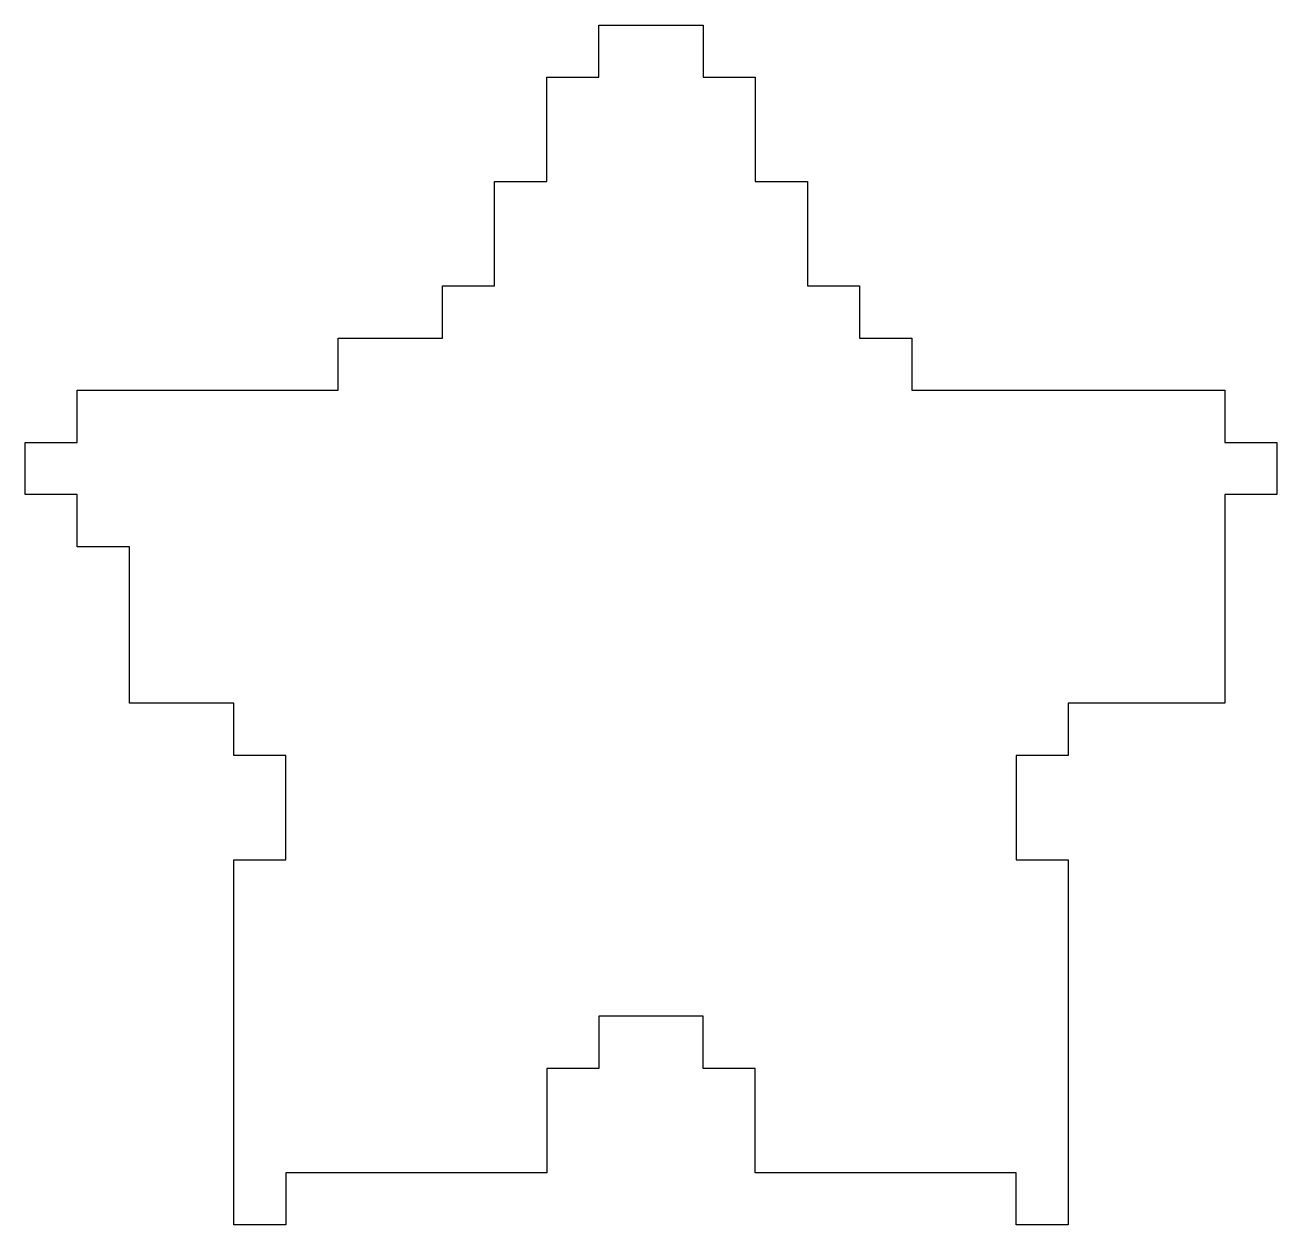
# Model space of a CAD drawing. Header units: metres. Extents: x 92 to 188, y -144 to -52.
import ezdxf

# ---------------------------------------------------------------- set-up
doc = ezdxf.new("R2010")
doc.units = ezdxf.units.M

msp = doc.modelspace()

# ---------------------------------------------------------------- linework, layer by layer
for p, q in [((136, -56), (136, -52)), ((136, -52), (144, -52)), ((144, -52), (144, -56)), ((132, -64), (132, -56)), ((132, -56), (136, -56)), ((144, -56), (148, -56)), ((148, -56), (148, -64)), ((128, -72), (128, -64)), ((128, -64), (132, -64)), ((148, -64), (152, -64)), ((152, -64), (152, -72)), ((124, -76), (124, -72)), ((124, -72), (128, -72)), ((152, -72), (156, -72)), ((156, -72), (156, -76)), ((116, -80), (116, -76)), ((116, -76), (124, -76)), ((156, -76), (160, -76)), ((160, -76), (160, -80)), ((96, -84), (96, -80)), ((96, -80), (116, -80)), ((160, -80), (184, -80)), ((184, -80), (184, -84)), ((92, -88), (92, -84)), ((92, -84), (96, -84)), ((184, -84), (188, -84)), ((188, -84), (188, -88)), ((96, -88), (92, -88)), ((96, -92), (96, -88)), ((188, -88), (184, -88)), ((184, -88), (184, -104)), ((100, -92), (96, -92)), ((100, -104), (100, -92)), ((108, -104), (100, -104)), ((108, -108), (108, -104)), ((184, -104), (172, -104)), ((172, -104), (172, -108)), ((112, -108), (108, -108)), ((112, -116), (112, -108)), ((172, -108), (168, -108)), ((168, -108), (168, -116)), ((108, -144), (108, -116)), ((108, -116), (112, -116)), ((168, -116), (172, -116)), ((172, -116), (172, -144)), ((144, -128), (136, -128)), ((136, -128), (136, -132)), ((144, -132), (144, -128)), ((136, -132), (132, -132)), ((132, -132), (132, -140)), ((148, -132), (144, -132)), ((148, -140), (148, -132)), ((132, -140), (112, -140)), ((112, -140), (112, -144)), ((168, -140), (148, -140)), ((168, -144), (168, -140)), ((112, -144), (108, -144)), ((172, -144), (168, -144))]:
    msp.add_line(p, q)

doc.saveas('drawing.dxf')
